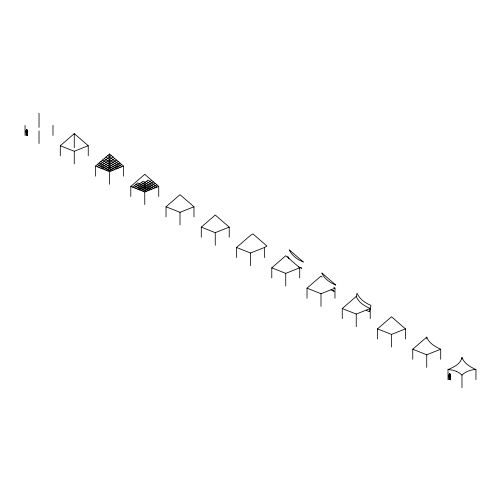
<?xml version="1.0" encoding="UTF-8"?>
<svg xmlns="http://www.w3.org/2000/svg" width="501" height="501" viewBox="0 0 501 501"><rect width="100%" height="100%" fill="white"/><g stroke="black" fill="none" stroke-linecap="round" stroke-linejoin="round"><path stroke-width="0.75" d="M27.505 131.287L27.217 132.527L27.254 131.181A2.211 1.509 48.7 0 0 27.267 130.742L26.954 129.546M450.443 379.689C450.011 380.816 450.261 377.503 450.468 375.487M27.01 129.934C26.76 128.826 25.983 130.567 27.054 130.448M26.165 130.824C25.82 132.508 26.428 137.362 26.653 133.16C26.497 132.602 27.755 136.792 27.041 135.376M449.128 375.024C448.389 376.689 451.507 377.716 450.643 375.393A1.202 0.82 48.7 0 0 450.524 375.092L449.961 374.585L449.967 373.74M26.115 134.913L26.484 135.107L26.046 134.988M449.973 379.507L449.766 377.021L449.56 379.201L448.996 379.32L448.79 375.28L449.566 373.571M27.455 135.464L27.386 132.677L26.165 132.145M449.416 373.965L449.716 373.589M450.155 374.754L450.224 374.936A2.211 1.509 48.7 0 1 450.217 375.374L450.217 376.677M342.271 318.605L342.271 308.522L356.242 296.429L357.025 293.26A23.491 16.445 13.9 0 0 370.99 305.36L369.425 311.691A23.491 16.445 13.9 0 1 366.281 310.276M26.378 132.176L26.277 130.273L26.603 131.963A1.046 0.714 48.7 0 1 26.547 132.183L26.515 132.327M449.203 374.529L449.341 376.37M27.254 132.483L27.718 132.32L27.687 131.199A1.202 0.82 48.7 0 0 27.561 130.899L27.179 130.517M475.95 379.652L475.95 369.575C470.307 367.026 464.302 363.569 461.978 357.476C460.469 364.102 453.693 367.189 448.013 369.575L448.013 379.652M449.892 373.721L450.004 374.122M450.199 375.957L450.399 374.911M27.53 135.608L27.104 135.345M450.487 379.802L450.067 379.539M27.198 131.807L27.436 130.717M461.978 387.718L461.978 375.117C465.617 371.473 470.846 369.606 475.95 369.575M60.295 155.811L60.295 145.728L74.267 133.629L88.239 145.728L88.239 155.811M95.541 176.158L95.541 166.075L109.512 153.982L123.484 166.075L123.484 176.158M130.792 196.511L130.792 186.428L144.758 174.329L158.729 186.428L158.729 196.511M166.038 216.858L166.038 206.775L180.009 194.676L193.975 206.775L193.975 216.858M201.283 237.205L201.283 227.128L215.255 215.029L229.22 227.128L229.22 237.205M236.528 247.475L250.5 235.376L252.974 233.948L266.945 246.047L264.472 247.475L250.5 253.018L236.528 247.475L236.528 257.558M271.78 277.905L271.78 267.822L285.745 255.729L299.717 267.822L299.717 277.905M307.025 298.258L307.025 288.175L320.991 276.076L322.156 277.084M377.516 338.958L377.516 328.875L391.488 316.776L405.459 328.875L405.459 338.958M412.761 359.305L412.761 349.222L426.733 337.123C429.056 343.223 435.056 346.679 440.705 349.222L440.705 359.305M97.288 166.77L111.26 155.492M132.54 187.117L137.775 182.89L149.999 189.892M99.035 167.466L113.007 157.001M134.281 187.812L143.01 181.274L153.488 188.508M100.782 168.154L114.754 158.516M136.028 188.508L148.252 180.072L156.982 187.117M450.017 374.685L449.447 374.554L449.56 376.157A1.046 0.714 48.7 0 1 449.51 376.376L449.478 376.52M102.53 168.85L116.495 160.026M137.775 189.196L151.747 180.379M104.277 169.545L118.242 161.541M139.522 189.892L153.488 181.888M106.018 170.234L119.989 163.05M141.269 190.587L155.235 183.404M107.765 170.929L121.737 164.566M143.01 191.276L156.982 184.913M60.295 145.728L74.267 151.271L88.239 145.728M95.541 166.075L109.512 171.624L123.484 166.075M130.792 186.428L144.758 191.971L158.729 186.428M166.038 206.775L180.009 212.324L193.975 206.775M201.283 227.128L215.255 232.671L229.22 227.128M271.78 267.822L285.745 273.371L299.717 267.822M307.025 288.175L320.991 293.718L334.962 288.175L334.962 298.258M342.271 308.522L356.242 314.071L370.208 308.522L370.208 318.605M377.516 328.875L391.488 334.417L405.459 328.875M412.761 349.222L426.733 354.771L440.705 349.222M26.121 132.045L25.827 131.087L26.24 130.335M448.013 369.575L452.522 370.07L456.492 371.385M449.798 374.404L449.497 374.222M449.128 379.107L449.447 379.282L449.028 379.226M26.603 129.377L26.415 129.728M456.505 371.391L459.711 373.182L461.978 375.117M97.288 164.566L111.26 170.929M134.281 185.708L146.505 191.276M370.208 308.522C364.565 305.979 358.559 302.523 356.242 296.429M99.035 163.05L113.007 170.234M136.028 184.299L148.252 190.587M100.782 161.541L114.754 169.545M141.269 182.583L151.747 189.196M102.53 160.026L116.495 168.85M104.277 158.516L118.242 168.154M146.505 181.274L155.235 187.812M106.018 157.001L119.989 167.466M107.765 155.492L121.737 166.77M333.798 287.167L334.962 288.175M333.015 290.336L334.18 291.344A23.491 16.445 13.9 0 1 331.036 289.922M300.556 267.29L301.721 268.298A23.491 16.445 13.9 0 1 298.577 266.876M461.978 357.476L461.978 358.96M426.733 337.123L426.733 338.613M426.733 354.771L426.733 367.371M391.488 334.417L391.488 347.018M356.242 314.071L356.242 326.671M320.991 293.718L320.991 306.324M285.745 273.371L285.745 285.971M264.472 247.475L264.472 257.558M250.5 253.018L250.5 265.624M215.255 232.671L215.255 245.271M180.009 212.324L180.009 224.924M144.758 181.757L144.758 188.445M144.758 191.971L144.758 204.571M109.512 153.982L109.512 168.092M109.512 171.624L109.512 184.224M74.267 133.629L74.267 147.745M74.267 151.271L74.267 163.877M52.987 125.375L52.987 135.458M39.022 113.282L39.022 127.392M39.022 130.924L39.022 143.524M25.05 125.375L25.05 135.458M289.09 258.66A23.491 16.445 13.9 0 1 287.756 256.199M335.745 285.006L321.78 272.907A23.491 16.445 13.9 0 0 335.745 285.006M303.287 261.96L289.321 249.861A23.491 16.445 13.9 0 0 303.287 261.96"/></g></svg>
